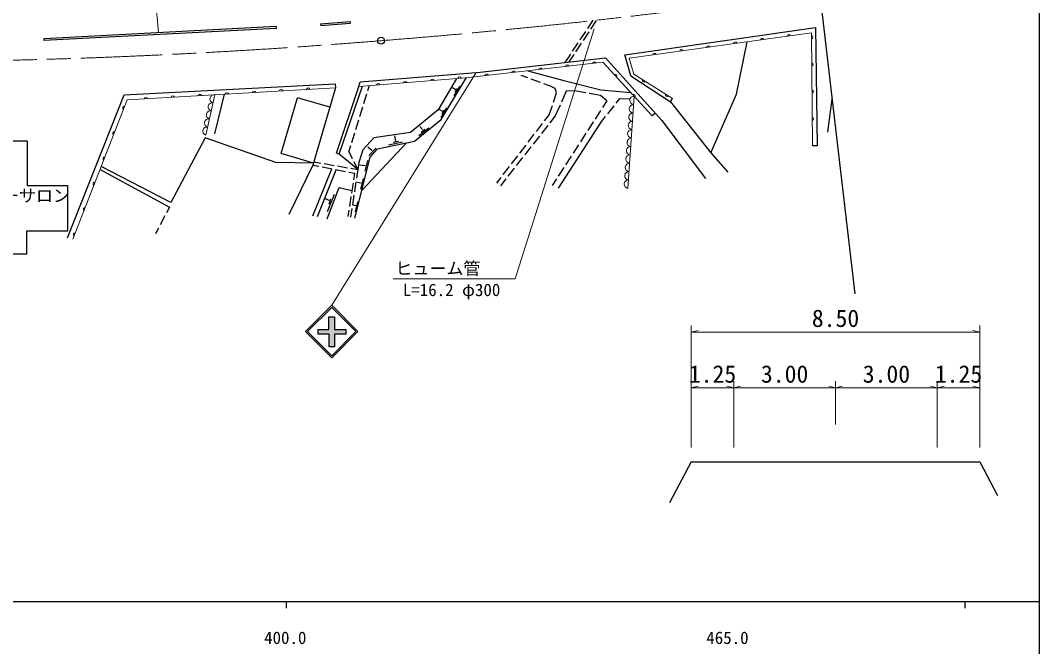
# Model space of a CAD drawing. Units: millimetres, scale not verified, with parts at other scales. Extents: x 40000 to 680000, y 20000 to 380000.
# Drawn here: x 428815 to 579000, y 198357 to 290600 of the extents above; entities that cross this region are included whole.
import ezdxf
from ezdxf.enums import TextEntityAlignment as Align

# ---------------------------------------------------------------- set-up
doc = ezdxf.new("R2010")
doc.units = ezdxf.units.MM
doc.header["$LTSCALE"] = 1000
doc.linetypes.add('CHAIN', pattern=[18.5, 12, -1.5, 3.5, -1.5])
for name, color, linetype, lineweight in [('M-BGD', 7, 'Continuous', 25), ('M-BMK', 2, 'CHAIN', 13), ('M-BMK-SRVR', 3, 'Continuous', 25), ('M-STR-HTXT', 7, 'Continuous', 13), ('M-STR-STRC', 7, 'Continuous', 25), ('M-TTL-BAND', 7, 'Continuous', 25)]:
    doc.layers.add(name, color=color, linetype=linetype, lineweight=lineweight)
doc.styles.add('ＭＳ ゴシック', font='')
doc.styles.get('ＭＳ ゴシック').set_extended_font_data('MS Gothic')

msp = doc.modelspace()

# ---------------------------------------------------------------- hatches: boundary and pattern name
at = {"layer": 'M-STR-STRC'}
msp.add_hatch(color=256, dxfattribs=at).paths.add_polyline_path([(475103, 242512), (475103, 244369), (476746, 244369), (476746, 245090), (475103, 245090), (475103, 246931), (474273, 246931), (474273, 245090), (472631, 245090), (472631, 244369), (474304, 244369), (474304, 242512)])

# ---------------------------------------------------------------- linework, layer by layer
at = {"layer": 'M-BGD'}
for p, q in [((473057, 290112), (477408, 290422)), ((473057, 290112), (473075, 289862)), ((473075, 289862), (477426, 290172)), ((477408, 290422), (477426, 290172)), ((512407, 289397), (513237, 290646)), ((512889, 289317), (513719, 290566)), ((466491, 289677), (432253, 287888)), ((466504, 289428), (432266, 287639)), ((466491, 289677), (466504, 289428)), ((511300, 287731), (512130, 288980)), ((511783, 287651), (512613, 288900)), ((517873, 285541), (545967, 289538)), ((545967, 289538), (546231, 272129)), ((432253, 287888), (432266, 287639)), ((510193, 286065), (511023, 287315)), ((510676, 285985), (511506, 287234)), ((534322, 279739), (535907, 287451)), ((509091, 284407), (509917, 285649)), ((509672, 284474), (510399, 285568)), ((518764, 282415), (517873, 285541)), ((496589, 282966), (515024, 285091)), ((515024, 285091), (523355, 275869)), ((478880, 281564), (496589, 282966)), ((503586, 282122), (502596, 282478)), ((503568, 283176), (508875, 281748)), ((518764, 282415), (524599, 278587)), ((444121, 279625), (475215, 281250)), ((475215, 281250), (475233, 280682)), ((475809, 270909), (479222, 280888)), ((478674, 280842), (478880, 281564)), ((480218, 280970), (479981, 280215)), ((493078, 282037), (490369, 277421)), ((490834, 276005), (494556, 282165)), ((492744, 279492), (493594, 280910)), ((505469, 281447), (504057, 281953)), ((506929, 280922), (505939, 281278)), ((507621, 280564), (506929, 280922)), ((508875, 281748), (514358, 280352)), ((435771, 258595), (444121, 279625)), ((458862, 279727), (457441, 273900)), ((475233, 280682), (471912, 269273)), ((475397, 271055), (478674, 280842)), ((479832, 279738), (479384, 278306)), ((492989, 280359), (492479, 280676)), ((492904, 280033), (493223, 280556)), ((507361, 278545), (507833, 279926)), ((507833, 279926), (507621, 280564)), ((509255, 280165), (508548, 278572)), ((510439, 280218), (509255, 280165)), ((512126, 279922), (510439, 280218)), ((514307, 279540), (512619, 279836)), ((515218, 278731), (514307, 279540)), ((514358, 280352), (518750, 279979)), ((530554, 271080), (534322, 279739)), ((467234, 270977), (469631, 279209)), ((474400, 277821), (469631, 279209)), ((506727, 276692), (507199, 278072)), ((508345, 278115), (507638, 276523)), ((515218, 278731), (514583, 277747)), ((515361, 276829), (516295, 278004)), ((516606, 278395), (517159, 279091)), ((517159, 279091), (518635, 279027)), ((524599, 278587), (524918, 279079)), ((524599, 278587), (530554, 271080)), ((547818, 274147), (548424, 279013)), ((479234, 277829), (478786, 276398)), ((490369, 277421), (486301, 274099)), ((491057, 277162), (490547, 277479)), ((490812, 276295), (491663, 277713)), ((490973, 276836), (491292, 277359)), ((506056, 275816), (506727, 276692)), ((507638, 276523), (506836, 275503)), ((514312, 277327), (513499, 276067)), ((514497, 275742), (515050, 276438)), ((522387, 276940), (521918, 276536)), ((478637, 275920), (478188, 274489)), ((486866, 272815), (490834, 276005)), ((488087, 274527), (487680, 274978)), ((504841, 274228), (505752, 275419)), ((506527, 275110), (505600, 273931)), ((508127, 265872), (514497, 275742)), ((513228, 275646), (512414, 274386)), ((523355, 275869), (529769, 267290)), ((478039, 274012), (477591, 272580)), ((486301, 274099), (480913, 273302)), ((484126, 272816), (483967, 273596)), ((487529, 273649), (489009, 274766)), ((487848, 274128), (488406, 274562)), ((503625, 272640), (504537, 273831)), ((505291, 273538), (504363, 272359)), ((512143, 273966), (511330, 272706)), ((422875, 272882), (429813, 272882)), ((429813, 272882), (429813, 266272)), ((456019, 273294), (450966, 263780)), ((466470, 269652), (456019, 273294)), ((477441, 272103), (477205, 271348)), ((479129, 265536), (485695, 272565)), ((480913, 273302), (479252, 271520)), ((480581, 271412), (480023, 271917)), ((481443, 271658), (486866, 272815)), ((483072, 272276), (485127, 272701)), ((483763, 272639), (484551, 272798)), ((502409, 271052), (503321, 272243)), ((504054, 271966), (503127, 270787)), ((511058, 272286), (510245, 271025)), ((546231, 272129), (545550, 272109)), ((472004, 269588), (467234, 270977)), ((475809, 270909), (475397, 271055)), ((478539, 268634), (475809, 270909)), ((477762, 270215), (477205, 271348)), ((478107, 261470), (480366, 270462)), ((479252, 271520), (478667, 269673)), ((480183, 270707), (481180, 271797)), ((480366, 270462), (481443, 271658)), ((501194, 269464), (502105, 270655)), ((502818, 270394), (501891, 269215)), ((509974, 270605), (509160, 269345)), ((530554, 271080), (533066, 268254)), ((450966, 263780), (440720, 269056)), ((472004, 269588), (466470, 269652)), ((471912, 269273), (468356, 262008)), ((471912, 269273), (472771, 269105)), ((472055, 269763), (473080, 269585)), ((473262, 269009), (474734, 268722)), ((473573, 269499), (475051, 269241)), ((475543, 269156), (477021, 268898)), ((478539, 268634), (477982, 269766)), ((478667, 269673), (478539, 268634)), ((479638, 269165), (478853, 269298)), ((479611, 268368), (480010, 269949)), ((499978, 267876), (500890, 269067)), ((508889, 268925), (508076, 267665)), ((440555, 268632), (450777, 263092)), ((471887, 261832), (474727, 268723)), ((472605, 261699), (475367, 268599)), ((475225, 268626), (476697, 268339)), ((477188, 268243), (478047, 268076)), ((477514, 268813), (478539, 268634)), ((478047, 268076), (477903, 267118)), ((478539, 268634), (478343, 267338)), ((499004, 266603), (499674, 267479)), ((501581, 268822), (500654, 267643)), ((429813, 266272), (435765, 266272)), ((435765, 266272), (435765, 259573)), ((474001, 261393), (475808, 266005)), ((475808, 266005), (477664, 265545)), ((477828, 266624), (477603, 265141)), ((478268, 266843), (478044, 265360)), ((479013, 266604), (478428, 266719)), ((479004, 265762), (479367, 267313)), ((500345, 267250), (499543, 266231)), ((507805, 267245), (507170, 266261)), ((474300, 264093), (473751, 264329)), ((474080, 262456), (475104, 265008)), ((477529, 264647), (477304, 263163)), ((477969, 264866), (477744, 263383)), ((450777, 263092), (450323, 262231)), ((474300, 263591), (474584, 264299)), ((477670, 262888), (477473, 261592)), ((478260, 263272), (477870, 263370)), ((478171, 262395), (478543, 263875)), ((450090, 261789), (449390, 260462)), ((477229, 262669), (477085, 261712)), ((449157, 260019), (448703, 259158)), ((435765, 259573), (429724, 259573)), ((429724, 259573), (429724, 256163)), ((429724, 256163), (420931, 256163)), ((527678, 225588), (524445, 219558)), ((527678, 225588), (533928, 225588)), ((533928, 225588), (548928, 225588)), ((548928, 225588), (563928, 225588)), ((563928, 225588), (570178, 225588)), ((570178, 225588), (572810, 220601))]:
    msp.add_line(p, q, dxfattribs=at)
at = {"layer": 'M-BGD', "lineweight": 13}
for p, q in [((457477, 279646), (456147, 273696)), ((519258, 279426), (518341, 265857)), ((527678, 227702), (527678, 245672)), ((527678, 244672), (528678, 244922)), ((570178, 244672), (569178, 244922)), ((570178, 227702), (570178, 245672)), ((527678, 244672), (570178, 244672)), ((527678, 227702), (527678, 237462)), ((533928, 231089), (533928, 237462)), ((533928, 227702), (533928, 237462)), ((548928, 231089), (548928, 237462)), ((548928, 231089), (548928, 237462)), ((563928, 231089), (563928, 237462)), ((563928, 227702), (563928, 237462)), ((570178, 227702), (570178, 237462)), ((527678, 236462), (528678, 236712)), ((527678, 236462), (533928, 236462)), ((533928, 236462), (532928, 236712)), ((533928, 236462), (534928, 236712)), ((533928, 236462), (548928, 236462)), ((548928, 236462), (547928, 236712)), ((548928, 236462), (549928, 236712)), ((548928, 236462), (563928, 236462)), ((563928, 236462), (562928, 236712)), ((563928, 236462), (564928, 236712)), ((563928, 236462), (570178, 236462)), ((570178, 236462), (569178, 236712))]:
    msp.add_line(p, q, dxfattribs=at)
for points in [[(545550, 272109), (545365, 288772), (518511, 285021), (519189, 282681), (524918, 279079)], [(521918, 276536), (514661, 284422), (494388, 282146), (478674, 280842)], [(475233, 280682), (444554, 278892), (436549, 258355)]]:
    msp.add_lwpolyline(points, dxfattribs=at)
for centre, radius, start, end in [((542069, 288255), 256, 20.63372, 175.27295), ((545316, 288108), 256, 283.31726, 77.95649), ((534146, 287148), 256, 20.63372, 175.27295), ((538108, 287702), 256, 20.63372, 175.27295), ((522262, 285488), 256, 20.63372, 175.27295), ((526223, 286041), 256, 20.63372, 175.27295), ((530185, 286595), 256, 20.63372, 175.27295), ((509417, 283777), 256, 19.08705, 173.72629), ((513392, 284223), 256, 19.08705, 173.72629), ((545361, 284108), 256, 283.31726, 77.95649), ((497492, 282438), 256, 19.08705, 173.72629), ((501467, 282884), 256, 19.08705, 173.72629), ((505442, 283330), 256, 19.08705, 173.72629), ((516459, 282385), 256, 325.30397, 119.9432), ((481554, 281025), 256, 17.42221, 172.06145), ((485540, 281355), 256, 17.42221, 172.06145), ((489526, 281686), 256, 17.42221, 172.06145), ((493513, 282017), 256, 17.42221, 172.06145), ((520730, 281779), 256, 160.51992, 315.15915), ((451277, 279228), 256, 16.01865, 170.65788), ((455271, 279461), 256, 16.01865, 170.65788), ((457353, 279049), 610, 78.31493, 256.4908), ((459264, 279694), 256, 16.01865, 170.65788), ((463257, 279927), 256, 16.01865, 170.65788), ((467250, 280160), 256, 16.01865, 170.65788), ((471243, 280393), 256, 16.01865, 170.65788), ((519235, 278808), 618, 87.8426, 264.4213), ((519168, 279441), 256, 325.30397, 119.9432), ((524116, 279649), 256, 160.51992, 315.15915), ((545405, 280108), 256, 283.31726, 77.95649), ((444146, 277690), 256, 81.38426, 236.02349), ((447284, 278995), 256, 16.01865, 170.65788), ((457087, 277859), 610, 78.31493, 256.4908), ((519152, 277575), 618, 87.8426, 264.4213), ((456821, 276669), 610, 78.31493, 256.4908), ((519068, 276341), 618, 87.8426, 264.4213), ((545450, 276108), 256, 283.31726, 77.95649), ((456289, 274289), 610, 78.31493, 256.4908), ((456555, 275479), 610, 78.31493, 256.4908), ((518985, 275107), 618, 87.8426, 264.4213), ((442693, 273963), 256, 81.38426, 236.02349), ((518901, 273874), 618, 87.8426, 264.4213), ((518735, 271407), 618, 87.8426, 264.4213), ((518818, 272640), 618, 87.8426, 264.4213), ((441240, 270236), 256, 81.38426, 236.02349), ((518651, 270173), 618, 87.8426, 264.4213), ((518568, 268940), 618, 87.8426, 264.4213), ((518484, 267706), 618, 87.8426, 264.4213), ((439788, 266509), 256, 81.38426, 236.02349), ((518401, 266473), 618, 87.8426, 264.4213), ((438335, 262782), 256, 81.38426, 236.02349), ((436882, 259055), 256, 81.38426, 236.02349)]:
    msp.add_arc(centre, radius, start, end, dxfattribs=at)
at = {"layer": 'M-BMK'}
for centre, radius, start, end in [((407692, 1238734), 954018, 274.46463, 278.37037), ((403997, 1243957), 959518, 270.90974, 274.66033)]:
    msp.add_arc(centre, radius, start, end, dxfattribs=at)
at = {"layer": 'M-BMK-SRVR'}
msp.add_line((546569, 294879), (551779, 250298), dxfattribs=at)
msp.add_circle((481956, 287611), 500, dxfattribs=at)
at = {"layer": 'M-STR-HTXT'}
for p, q in [((501730, 252527), (513345, 289370)), ((483730, 252527), (501730, 252527))]:
    msp.add_line(p, q, dxfattribs=at)
at = {"layer": 'M-STR-STRC', "lineweight": 13}
for p, q in [((445580, 332828), (449150, 288771)), ((495962, 282916), (474694, 248628))]:
    msp.add_line(p, q, dxfattribs=at)
at = {"layer": 'M-STR-STRC'}
for p, q in [((470833, 244768), (474694, 248628)), ((471130, 244768), (474694, 248331)), ((474694, 248628), (478555, 244768)), ((474694, 248331), (478258, 244768)), ((474273, 245090), (474273, 246931)), ((474273, 246931), (475103, 246931)), ((475103, 246931), (475103, 245090)), ((472631, 245090), (472631, 244369)), ((472631, 245090), (474273, 245090)), ((475103, 245090), (476746, 245090)), ((476746, 245090), (476746, 244369)), ((474694, 240907), (470833, 244768)), ((474694, 241204), (471130, 244768)), ((474304, 244369), (472631, 244369)), ((474304, 242512), (474304, 244369)), ((478555, 244768), (474694, 240907)), ((478258, 244768), (474694, 241204)), ((475103, 244369), (475103, 242512)), ((476777, 244369), (475103, 244369)), ((475103, 242512), (474304, 242512))]:
    msp.add_line(p, q, dxfattribs=at)
at = {"layer": 'M-TTL-BAND'}
for p, q in [((579000, 20000), (579000, 370000)), ((40000, 205000), (579000, 205000)), ((468000, 205000), (468000, 204000)), ((568000, 205000), (568000, 204000))]:
    msp.add_line(p, q, dxfattribs=at)

# ---------------------------------------------------------------- texts
at = {"layer": 'M-BGD', "style": 'ＭＳ ゴシック'}
msp.add_text('ヘアーサロン', height=1833, dxfattribs=at).set_placement((421111, 263316), align=Align.BOTTOM_LEFT)
for s, p in [('8.50', (548928, 244672)), ('1.25', (530803, 236462)), ('3.00', (541428, 236462)), ('3.00', (556428, 236462)), ('1.25', (567053, 236462))]:
    msp.add_text(s, height=2566, dxfattribs=at).set_placement(p, align=Align.BOTTOM_CENTER)
at = {"layer": 'M-STR-HTXT', "style": 'ＭＳ ゴシック'}
for s, p in [('ヒューム管', (484089, 252604)), ('L=16.2 φ300', (485171, 249437))]:
    msp.add_text(s, height=1833, dxfattribs=at).set_placement(p, align=Align.BOTTOM_LEFT)
at = {"layer": 'M-TTL-BAND', "style": 'ＭＳ ゴシック'}
for s, p in [('400.0', (467844, 198195)), ('465.0', (533000, 198195))]:
    msp.add_text(s, height=1833, dxfattribs=at).set_placement(p, align=Align.BOTTOM_CENTER)

doc.saveas('drawing.dxf')
